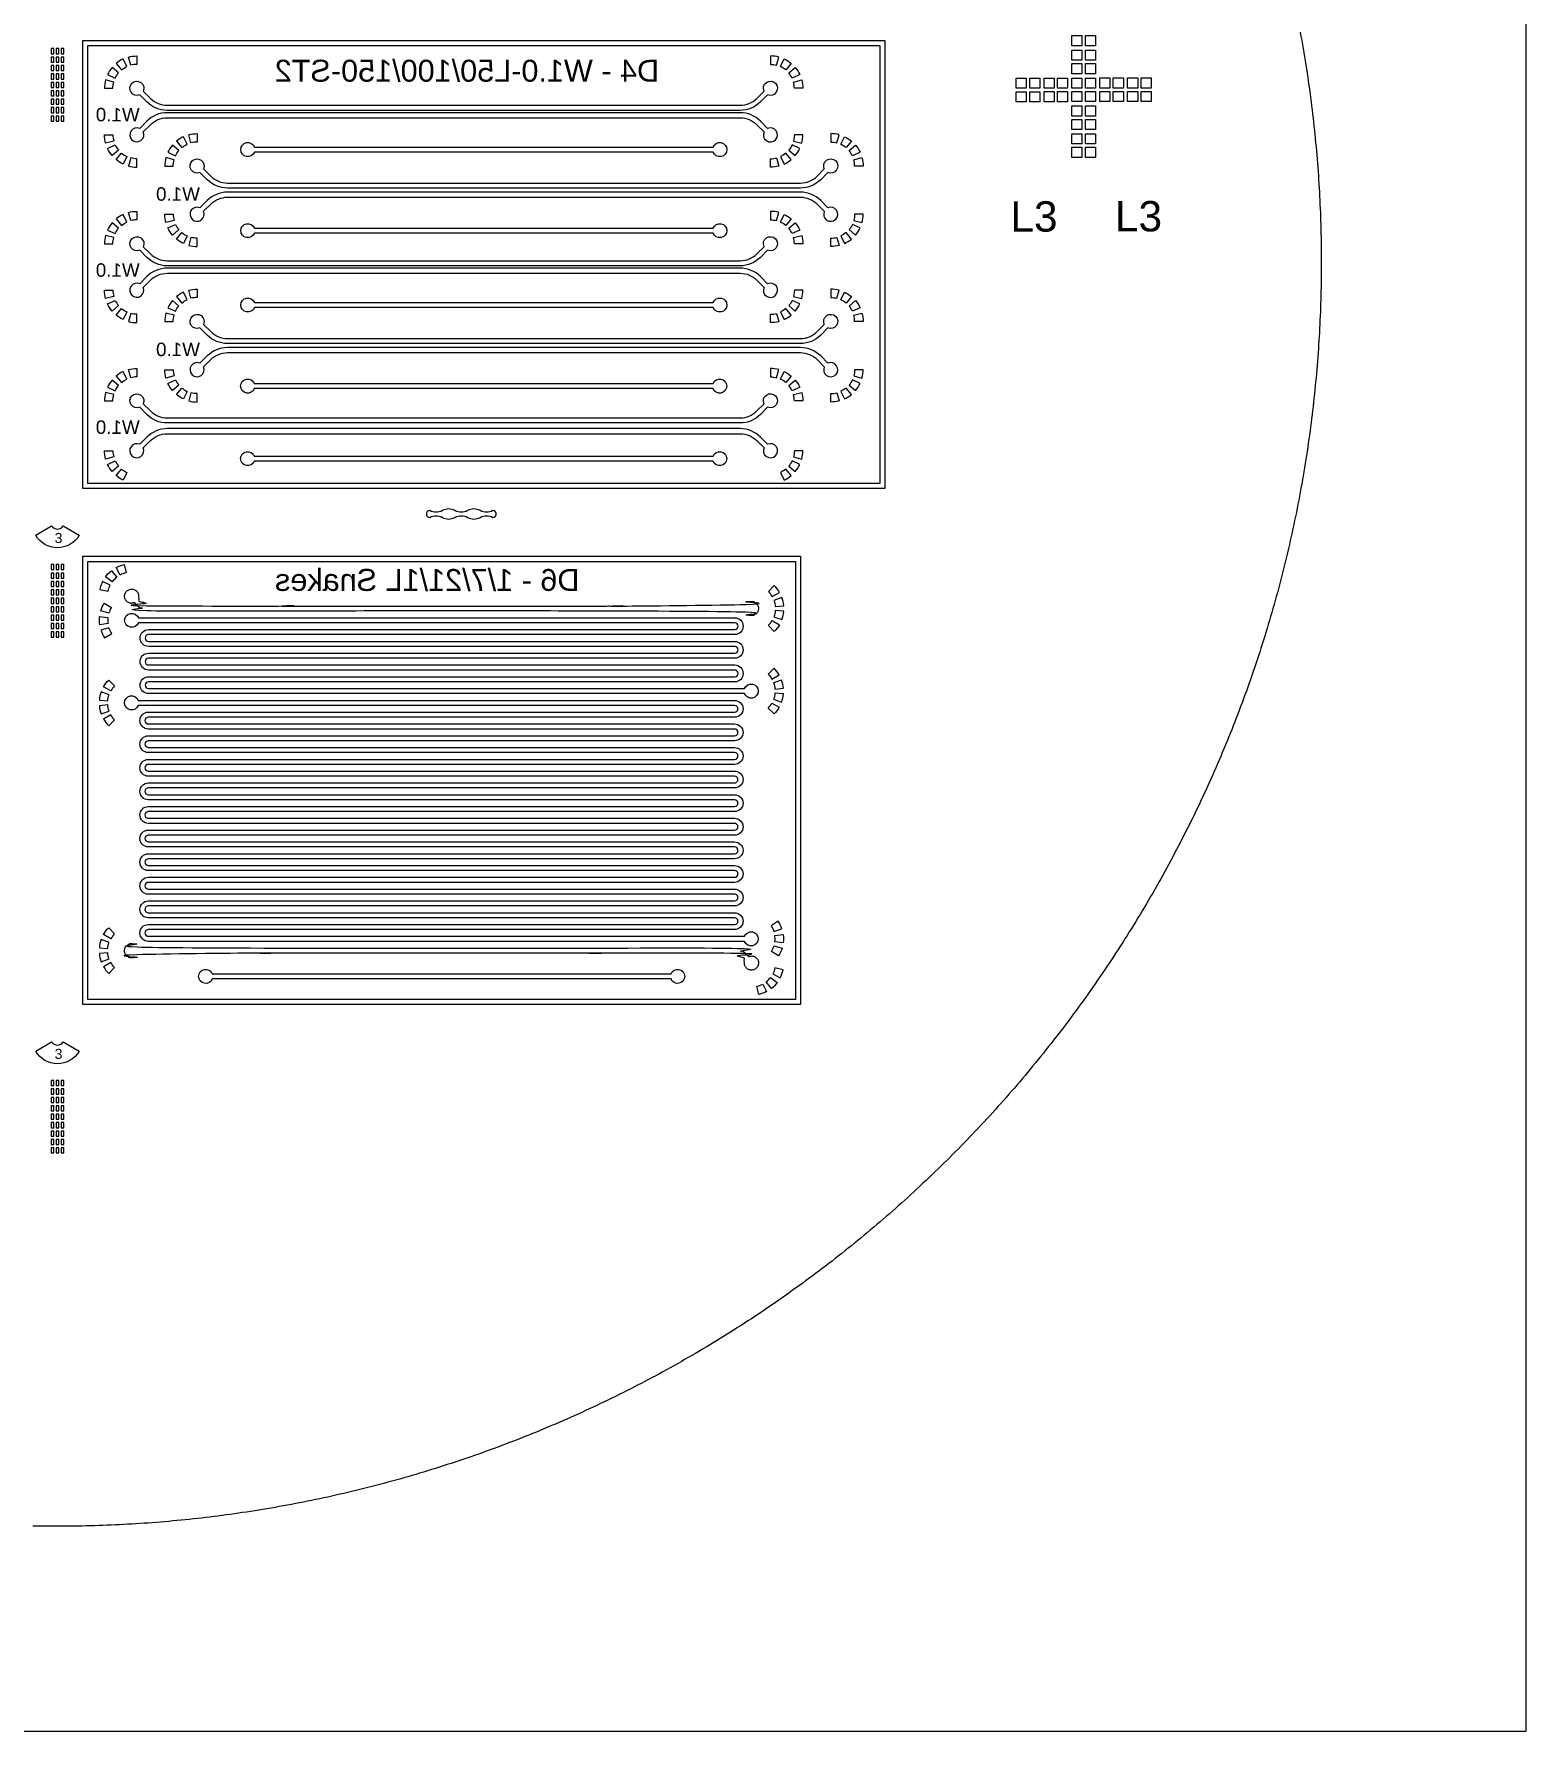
# Model space of a CAD drawing. Extents: x 2606 to 89756, y 5105 to 92255.
# Drawn here: x 45483 to 89756, y 5105 to 55452 of the extents above; entities that cross this region are included whole.
import ezdxf

# ---------------------------------------------------------------- set-up
doc = ezdxf.new("R2010")
doc.units = 13
doc.header["$MEASUREMENT"] = 0
doc.layers.add('LY-3', color=2, linetype='Continuous')
doc.styles.get("Standard").update_dxf_attribs({"font": 'Arial.ttf'})

msp = doc.modelspace()

# ---------------------------------------------------------------- linework, layer by layer
at = {"layer": 'LY-3'}
for points in [[(2606, 5105), (89756, 5105), (89756, 92255)], [(83056, 55500), (83078, 55379), (83100, 55259), (83121, 55138), (83142, 55018), (83162, 54897), (83182, 54776), (83202, 54655), (83221, 54534), (83240, 54413), (83259, 54292), (83277, 54171), (83295, 54050), (83312, 53929), (83329, 53807), (83346, 53686), (83362, 53565), (83377, 53443), (83393, 53322), (83408, 53200), (83422, 53079), (83436, 52957), (83450, 52835), (83464, 52714), (83477, 52592), (83489, 52470), (83501, 52348), (83513, 52226), (83525, 52104), (83536, 51982), (83546, 51860), (83556, 51738), (83566, 51616), (83575, 51494), (83584, 51372), (83593, 51250), (83601, 51128), (83609, 51005), (83616, 50883), (83623, 50761), (83630, 50639), (83636, 50516), (83642, 50394), (83647, 50272), (83652, 50149), (83657, 50027), (83661, 49905), (83665, 49782), (83668, 49660), (83671, 49537), (83674, 49415), (83676, 49292), (83678, 49170), (83679, 49048), (83680, 48925), (83681, 48803), (83681, 48680), (83681, 48558), (83680, 48435), (83679, 48313), (83678, 48190), (83676, 48068), (83674, 47945), (83671, 47823), (83668, 47701), (83665, 47578), (83661, 47456), (83657, 47333), (83652, 47211), (83647, 47089), (83642, 46966), (83636, 46844), (83630, 46722), (83623, 46599), (83616, 46477), (83609, 46355), (83601, 46233), (83593, 46110), (83584, 45988), (83575, 45866), (83566, 45744), (83556, 45622), (83546, 45500), (83536, 45378), (83525, 45256), (83513, 45134), (83501, 45012), (83489, 44890), (83477, 44768), (83464, 44647), (83450, 44525), (83436, 44403), (83422, 44282), (83408, 44160), (83393, 44038), (83377, 43917), (83362, 43796), (83346, 43674), (83329, 43553), (83312, 43432), (83295, 43310), (83277, 43189), (83259, 43068), (83240, 42947), (83221, 42826), (83202, 42705), (83182, 42584), (83162, 42463), (83142, 42343), (83121, 42222), (83100, 42101), (83078, 41981), (83056, 41860), (83033, 41740), (83011, 41620), (82987, 41499), (82964, 41379), (82940, 41259), (82915, 41139), (82890, 41019), (82865, 40899), (82840, 40780), (82814, 40660), (82787, 40540), (82760, 40421), (82733, 40302), (82706, 40182), (82678, 40063), (82649, 39944), (82621, 39825), (82592, 39706), (82562, 39587), (82532, 39468), (82502, 39350), (82471, 39231), (82440, 39113), (82409, 38994), (82377, 38876), (82345, 38758), (82312, 38640), (82279, 38522), (82246, 38404), (82212, 38286), (82178, 38169), (82143, 38051), (82108, 37934), (82073, 37816), (82037, 37699), (82001, 37582), (81965, 37465), (81928, 37349), (81891, 37232), (81853, 37115), (81815, 36999), (81777, 36883), (81738, 36766), (81699, 36650), (81660, 36534), (81620, 36419), (81580, 36303), (81539, 36187), (81498, 36072), (81457, 35957), (81415, 35842), (81373, 35727), (81330, 35612), (81288, 35497), (81244, 35382), (81201, 35268), (81157, 35154), (81112, 35040), (81068, 34926), (81022, 34812), (80977, 34698), (80931, 34584), (80885, 34471), (80838, 34358), (80791, 34245), (80744, 34132), (80696, 34019), (80648, 33906), (80600, 33794), (80551, 33682), (80502, 33569), (80452, 33457), (80403, 33346), (80352, 33234), (80302, 33122), (80251, 33011), (80199, 32900), (80148, 32789), (80095, 32678), (80043, 32567), (79990, 32457), (79937, 32346), (79884, 32236), (79830, 32126), (79775, 32017), (79721, 31907), (79666, 31798), (79611, 31688), (79555, 31579), (79499, 31470), (79443, 31362), (79386, 31253), (79329, 31145), (79271, 31037), (79213, 30929), (79155, 30821), (79097, 30713), (79038, 30606), (78979, 30499), (78919, 30392), (78859, 30285), (78799, 30178), (78738, 30072), (78678, 29966), (78616, 29859), (78555, 29754), (78493, 29648), (78430, 29543), (78368, 29437), (78305, 29332), (78241, 29228), (78178, 29123), (78114, 29019), (78049, 28914), (77984, 28810), (77919, 28707), (77854, 28603), (77788, 28500), (77722, 28397), (77656, 28294), (77589, 28191), (77522, 28089), (77455, 27986), (77387, 27884), (77319, 27783), (77250, 27681), (77182, 27580), (77112, 27479), (77043, 27378), (76973, 27277), (76903, 27177), (76833, 27076), (76762, 26976), (76691, 26877), (76620, 26777), (76548, 26678), (76476, 26579), (76404, 26480), (76331, 26381), (76258, 26283), (76185, 26185), (76111, 26087), (76037, 25989), (75963, 25892), (75888, 25795), (75813, 25698), (75738, 25601), (75663, 25505), (75587, 25409), (75511, 25313), (75434, 25217), (75358, 25122), (75280, 25027), (75203, 24932), (75125, 24837), (75047, 24743), (74969, 24649), (74890, 24555), (74811, 24461), (74732, 24368), (74653, 24275), (74573, 24182), (74493, 24089), (74412, 23997), (74331, 23905), (74250, 23813), (74169, 23722), (74087, 23630), (74005, 23539), (73923, 23449), (73841, 23358), (73758, 23268), (73675, 23178), (73591, 23088), (73507, 22999), (73423, 22910), (73339, 22821), (73255, 22732), (73170, 22644), (73084, 22556), (72999, 22468), (72913, 22381), (72827, 22294), (72741, 22207), (72654, 22120), (72567, 22034), (72480, 21948), (72393, 21862), (72305, 21777), (72217, 21692), (72129, 21607), (72040, 21522), (71952, 21438), (71862, 21354), (71773, 21270), (71683, 21187), (71593, 21104), (71503, 21021), (71413, 20938), (71322, 20856), (71231, 20774), (71140, 20692), (71048, 20611), (70956, 20530), (70864, 20449), (70772, 20369), (70680, 20289), (70587, 20209), (70494, 20129), (70400, 20050), (70307, 19971), (70213, 19892), (70119, 19814), (70024, 19736), (69929, 19658), (69835, 19581), (69739, 19504), (69644, 19427), (69548, 19351), (69452, 19274), (69356, 19199), (69260, 19123), (69163, 19048), (69066, 18973), (68969, 18898), (68872, 18824), (68774, 18750), (68676, 18677), (68578, 18603), (68480, 18530), (68381, 18458), (68283, 18385), (68183, 18313), (68084, 18242), (67985, 18170), (67885, 18099), (67785, 18028), (67685, 17958), (67584, 17888), (67484, 17818), (67383, 17749), (67282, 17680), (67180, 17611), (67079, 17543), (66977, 17475), (66875, 17407), (66773, 17339), (66670, 17272), (66567, 17206), (66465, 17139), (66361, 17073), (66258, 17007), (66155, 16942), (66051, 16877), (65947, 16812), (65843, 16748), (65738, 16684), (65634, 16620), (65529, 16557), (65424, 16494), (65319, 16431), (65213, 16369), (65108, 16307), (65002, 16245), (64896, 16184), (64790, 16123), (64683, 16062), (64577, 16002), (64470, 15942), (64363, 15883), (64256, 15823), (64148, 15765), (64041, 15706), (63933, 15648), (63825, 15590), (63717, 15533), (63608, 15476), (63500, 15419), (63391, 15362), (63282, 15306), (63173, 15251), (63064, 15195), (62954, 15140), (62845, 15086), (62735, 15032), (62625, 14978), (62515, 14924), (62405, 14871), (62294, 14818), (62183, 14766), (62073, 14714), (61962, 14662), (61850, 14611), (61739, 14560), (61627, 14509), (61516, 14459), (61404, 14409), (61292, 14359), (61180, 14310), (61067, 14261), (60955, 14213), (60842, 14165), (60730, 14117), (60617, 14070), (60504, 14023), (60390, 13976), (60277, 13930), (60163, 13884), (60050, 13839), (59936, 13794), (59822, 13749), (59708, 13705), (59593, 13661), (59479, 13617), (59364, 13574), (59250, 13531), (59135, 13488), (59020, 13446), (58905, 13405), (58789, 13363), (58674, 13322), (58558, 13282), (58443, 13241), (58327, 13202), (58211, 13162), (58095, 13123), (57979, 13084), (57862, 13046), (57746, 13008), (57629, 12970), (57513, 12933), (57396, 12896), (57279, 12860), (57162, 12824), (57045, 12788), (56928, 12753), (56810, 12718), (56693, 12684), (56575, 12649), (56457, 12616), (56340, 12582), (56222, 12549), (56104, 12517), (55985, 12484), (55867, 12453), (55749, 12421), (55630, 12390), (55512, 12359), (55393, 12329), (55274, 12299), (55156, 12270), (55037, 12241), (54918, 12212), (54798, 12184), (54679, 12156), (54560, 12128), (54440, 12101), (54321, 12074), (54201, 12048), (54082, 12022), (53962, 11996), (53842, 11971), (53722, 11946), (53602, 11922), (53482, 11898), (53362, 11874), (53242, 11851), (53121, 11828), (53001, 11805), (52881, 11783), (52760, 11762), (52639, 11740), (52519, 11720), (52398, 11699), (52277, 11679), (52156, 11659), (52035, 11640), (51914, 11621), (51793, 11602), (51672, 11584), (51551, 11567), (51430, 11549), (51309, 11532), (51187, 11516), (51066, 11500), (50944, 11484), (50823, 11469), (50701, 11454), (50580, 11439), (50458, 11425), (50336, 11411), (50215, 11398), (50093, 11385), (49971, 11372), (49849, 11360), (49727, 11348), (49605, 11337), (49483, 11326), (49361, 11315), (49239, 11305), (49117, 11295), (48995, 11286), (48873, 11277), (48751, 11268), (48629, 11260), (48506, 11252), (48384, 11245), (48262, 11238), (48140, 11231), (48017, 11225), (47895, 11219), (47773, 11214), (47650, 11209), (47528, 11204), (47406, 11200), (47283, 11196), (47161, 11193), (47038, 11190), (46916, 11187), (46793, 11185), (46671, 11183), (46549, 11182), (46426, 11181), (46304, 11180), (46181, 11180), (46059, 11180), (45936, 11181), (45814, 11182), (45691, 11183), (45569, 11185), (45446, 11187)]]:
    msp.add_lwpolyline(points, dxfattribs=at)
for points in [[(76280, 55401), (76579, 55401), (76579, 55102), (76280, 55102)], [(76681, 55401), (76980, 55401), (76980, 55102), (76681, 55102)], [(46069, 54865), (46069, 55015), (45994, 55015), (45994, 54865), (46069, 54865)], [(46219, 54865), (46219, 55015), (46144, 55015), (46144, 54865), (46219, 54865)], [(46369, 54865), (46369, 55015), (46294, 55015), (46294, 54865), (46369, 54865)], [(70731, 41962), (46931, 41962), (46931, 55262), (70731, 55262)], [(47081, 55112), (70581, 55112), (70581, 42112), (47081, 42112)], [(76281, 54972), (76580, 54972), (76580, 54673), (76281, 54673)], [(76682, 54972), (76981, 54972), (76981, 54673), (76682, 54673)], [(46069, 54615), (46069, 54765), (45994, 54765), (45994, 54615), (46069, 54615)], [(46069, 54365), (46069, 54515), (45994, 54515), (45994, 54365), (46069, 54365)], [(46069, 54365), (46069, 54515), (45994, 54515), (45994, 54365), (46069, 54365)], [(46219, 54615), (46219, 54765), (46144, 54765), (46144, 54615), (46219, 54615)], [(46219, 54365), (46219, 54515), (46144, 54515), (46144, 54365), (46219, 54365)], [(46219, 54365), (46219, 54515), (46144, 54515), (46144, 54365), (46219, 54365)], [(46369, 54615), (46369, 54765), (46294, 54765), (46294, 54615), (46369, 54615)], [(46369, 54365), (46369, 54515), (46294, 54515), (46294, 54365), (46369, 54365)], [(46369, 54365), (46369, 54515), (46294, 54515), (46294, 54365), (46369, 54365)], [(76281, 54571), (76580, 54571), (76580, 54272), (76281, 54272)], [(76682, 54571), (76981, 54571), (76981, 54272), (76682, 54272)], [(46069, 54115), (46069, 54265), (45994, 54265), (45994, 54115), (46069, 54115)], [(46069, 53865), (46069, 54015), (45994, 54015), (45994, 53865), (46069, 53865)], [(46219, 54115), (46219, 54265), (46144, 54265), (46144, 54115), (46219, 54115)], [(46219, 53865), (46219, 54015), (46144, 54015), (46144, 53865), (46219, 53865)], [(46369, 54115), (46369, 54265), (46294, 54265), (46294, 54115), (46369, 54115)], [(46369, 53865), (46369, 54015), (46294, 54015), (46294, 53865), (46369, 53865)], [(74627, 54139), (74926, 54139), (74926, 53840), (74627, 53840)], [(75028, 54139), (75327, 54139), (75327, 53840), (75028, 53840)], [(75454, 54141), (75753, 54141), (75753, 53842), (75454, 53842)], [(75855, 54141), (76154, 54141), (76154, 53842), (75855, 53842)], [(76281, 54143), (76580, 54143), (76580, 53844), (76281, 53844)], [(76682, 54143), (76981, 54143), (76981, 53844), (76682, 53844)], [(77108, 54145), (77407, 54145), (77407, 53846), (77108, 53846)], [(77509, 54145), (77808, 54145), (77808, 53846), (77509, 53846)], [(77935, 54147), (78234, 54147), (78234, 53848), (77935, 53848)], [(78336, 54147), (78635, 54147), (78635, 53848), (78336, 53848)], [(46069, 53615), (46069, 53765), (45994, 53765), (45994, 53615), (46069, 53615)], [(46069, 53365), (46069, 53515), (45994, 53515), (45994, 53365), (46069, 53365)], [(46219, 53615), (46219, 53765), (46144, 53765), (46144, 53615), (46219, 53615)], [(46219, 53365), (46219, 53515), (46144, 53515), (46144, 53365), (46219, 53365)], [(46369, 53615), (46369, 53765), (46294, 53765), (46294, 53615), (46369, 53615)], [(46369, 53365), (46369, 53515), (46294, 53515), (46294, 53365), (46369, 53365)], [(74627, 53738), (74926, 53738), (74926, 53439), (74627, 53439)], [(75028, 53738), (75327, 53738), (75327, 53439), (75028, 53439)], [(75454, 53740), (75753, 53740), (75753, 53441), (75454, 53441)], [(75855, 53740), (76154, 53740), (76154, 53441), (75855, 53441)], [(76281, 53742), (76580, 53742), (76580, 53443), (76281, 53443)], [(76682, 53742), (76981, 53742), (76981, 53443), (76682, 53443)], [(77108, 53744), (77407, 53744), (77407, 53445), (77108, 53445)], [(77509, 53744), (77808, 53744), (77808, 53445), (77509, 53445)], [(77935, 53746), (78234, 53746), (78234, 53447), (77935, 53447)], [(78336, 53746), (78635, 53746), (78635, 53447), (78336, 53447)], [(46069, 53115), (46069, 53265), (45994, 53265), (45994, 53115), (46069, 53115)], [(46069, 52865), (46069, 53015), (45994, 53015), (45994, 52865), (46069, 52865)], [(46219, 53115), (46219, 53265), (46144, 53265), (46144, 53115), (46219, 53115)], [(46219, 52865), (46219, 53015), (46144, 53015), (46144, 52865), (46219, 52865)], [(46369, 53115), (46369, 53265), (46294, 53265), (46294, 53115), (46369, 53115)], [(46369, 52865), (46369, 53015), (46294, 53015), (46294, 52865), (46369, 52865)], [(76281, 53316), (76580, 53316), (76580, 53017), (76281, 53017)], [(76281, 52915), (76580, 52915), (76580, 52616), (76281, 52616)], [(76682, 53316), (76981, 53316), (76981, 53017), (76682, 53017)], [(76682, 52915), (76981, 52915), (76981, 52616), (76682, 52616)], [(76281, 52489), (76580, 52489), (76580, 52190), (76281, 52190)], [(76682, 52489), (76981, 52489), (76981, 52190), (76682, 52190)], [(76281, 52088), (76580, 52088), (76580, 51789), (76281, 51789)], [(76682, 52088), (76981, 52088), (76981, 51789), (76682, 51789)], [(46931, 39956), (68231, 39956), (68231, 26656), (46931, 26656)], [(47081, 39806), (68081, 39806), (68081, 26806), (47081, 26806)], [(46069, 39560), (46069, 39710), (45994, 39710), (45994, 39560), (46069, 39560)], [(46069, 39310), (46069, 39460), (45994, 39460), (45994, 39310), (46069, 39310)], [(46219, 39560), (46219, 39710), (46144, 39710), (46144, 39560), (46219, 39560)], [(46219, 39310), (46219, 39460), (46144, 39460), (46144, 39310), (46219, 39310)], [(46369, 39560), (46369, 39710), (46294, 39710), (46294, 39560), (46369, 39560)], [(46369, 39310), (46369, 39460), (46294, 39460), (46294, 39310), (46369, 39310)], [(46069, 39060), (46069, 39210), (45994, 39210), (45994, 39060), (46069, 39060)], [(46069, 39060), (46069, 39210), (45994, 39210), (45994, 39060), (46069, 39060)], [(46069, 38810), (46069, 38960), (45994, 38960), (45994, 38810), (46069, 38810)], [(46219, 39060), (46219, 39210), (46144, 39210), (46144, 39060), (46219, 39060)], [(46219, 39060), (46219, 39210), (46144, 39210), (46144, 39060), (46219, 39060)], [(46219, 38810), (46219, 38960), (46144, 38960), (46144, 38810), (46219, 38810)], [(46369, 39060), (46369, 39210), (46294, 39210), (46294, 39060), (46369, 39060)], [(46369, 39060), (46369, 39210), (46294, 39210), (46294, 39060), (46369, 39060)], [(46369, 38810), (46369, 38960), (46294, 38960), (46294, 38810), (46369, 38810)], [(46069, 38560), (46069, 38710), (45994, 38710), (45994, 38560), (46069, 38560)], [(46069, 38310), (46069, 38460), (45994, 38460), (45994, 38310), (46069, 38310)], [(46219, 38560), (46219, 38710), (46144, 38710), (46144, 38560), (46219, 38560)], [(46219, 38310), (46219, 38460), (46144, 38460), (46144, 38310), (46219, 38310)], [(46369, 38560), (46369, 38710), (46294, 38710), (46294, 38560), (46369, 38560)], [(46369, 38310), (46369, 38460), (46294, 38460), (46294, 38310), (46369, 38310)], [(46069, 38060), (46069, 38210), (45994, 38210), (45994, 38060), (46069, 38060)], [(46069, 37810), (46069, 37960), (45994, 37960), (45994, 37810), (46069, 37810)], [(46219, 38060), (46219, 38210), (46144, 38210), (46144, 38060), (46219, 38060)], [(46219, 37810), (46219, 37960), (46144, 37960), (46144, 37810), (46219, 37810)], [(46369, 38060), (46369, 38210), (46294, 38210), (46294, 38060), (46369, 38060)], [(46369, 37810), (46369, 37960), (46294, 37960), (46294, 37810), (46369, 37810)], [(46069, 37560), (46069, 37710), (45994, 37710), (45994, 37560), (46069, 37560)], [(46219, 37560), (46219, 37710), (46144, 37710), (46144, 37560), (46219, 37560)], [(46369, 37560), (46369, 37710), (46294, 37710), (46294, 37560), (46369, 37560)], [(46069, 24254), (46069, 24404), (45994, 24404), (45994, 24254), (46069, 24254)], [(46219, 24254), (46219, 24404), (46144, 24404), (46144, 24254), (46219, 24254)], [(46369, 24254), (46369, 24404), (46294, 24404), (46294, 24254), (46369, 24254)], [(46069, 24004), (46069, 24154), (45994, 24154), (45994, 24004), (46069, 24004)], [(46069, 23754), (46069, 23904), (45994, 23904), (45994, 23754), (46069, 23754)], [(46069, 23754), (46069, 23904), (45994, 23904), (45994, 23754), (46069, 23754)], [(46219, 24004), (46219, 24154), (46144, 24154), (46144, 24004), (46219, 24004)], [(46219, 23754), (46219, 23904), (46144, 23904), (46144, 23754), (46219, 23754)], [(46219, 23754), (46219, 23904), (46144, 23904), (46144, 23754), (46219, 23754)], [(46369, 24004), (46369, 24154), (46294, 24154), (46294, 24004), (46369, 24004)], [(46369, 23754), (46369, 23904), (46294, 23904), (46294, 23754), (46369, 23754)], [(46369, 23754), (46369, 23904), (46294, 23904), (46294, 23754), (46369, 23754)], [(46069, 23504), (46069, 23654), (45994, 23654), (45994, 23504), (46069, 23504)], [(46069, 23254), (46069, 23404), (45994, 23404), (45994, 23254), (46069, 23254)], [(46219, 23504), (46219, 23654), (46144, 23654), (46144, 23504), (46219, 23504)], [(46219, 23254), (46219, 23404), (46144, 23404), (46144, 23254), (46219, 23254)], [(46369, 23504), (46369, 23654), (46294, 23654), (46294, 23504), (46369, 23504)], [(46369, 23254), (46369, 23404), (46294, 23404), (46294, 23254), (46369, 23254)], [(46069, 23004), (46069, 23154), (45994, 23154), (45994, 23004), (46069, 23004)], [(46069, 22754), (46069, 22904), (45994, 22904), (45994, 22754), (46069, 22754)], [(46219, 23004), (46219, 23154), (46144, 23154), (46144, 23004), (46219, 23004)], [(46219, 22754), (46219, 22904), (46144, 22904), (46144, 22754), (46219, 22754)], [(46369, 23004), (46369, 23154), (46294, 23154), (46294, 23004), (46369, 23004)], [(46369, 22754), (46369, 22904), (46294, 22904), (46294, 22754), (46369, 22754)], [(46069, 22504), (46069, 22654), (45994, 22654), (45994, 22504), (46069, 22504)], [(46069, 22254), (46069, 22404), (45994, 22404), (45994, 22254), (46069, 22254)], [(46219, 22504), (46219, 22654), (46144, 22654), (46144, 22504), (46219, 22504)], [(46219, 22254), (46219, 22404), (46144, 22404), (46144, 22254), (46219, 22254)], [(46369, 22504), (46369, 22654), (46294, 22654), (46294, 22504), (46369, 22504)], [(46369, 22254), (46369, 22404), (46294, 22404), (46294, 22254), (46369, 22254)]]:
    msp.add_lwpolyline(points, close=True, dxfattribs=at)
for points in [[(47993, 54296), (47802, 54457, 0.065543), (47667, 54245), (47894, 54140, -0.065543)], [(48237, 54483), (48132, 54710, 0.065543), (47920, 54575), (48081, 54383, -0.065543)], [(48354, 54525), (48289, 54767, -0.065543), (48537, 54799), (48537, 54549, 0.065543)], [(67520, 54525), (67585, 54767, 0.065543), (67336, 54799), (67336, 54549, -0.065543)], [(67636, 54483), (67742, 54710, -0.065543), (67953, 54575), (67793, 54383, 0.065543)], [(67880, 54296), (68072, 54457, -0.065543), (68206, 54245), (67980, 54140, 0.065543)], [(47852, 54023), (47610, 54088, 0.065543), (47577, 53839), (47827, 53839, -0.065543)], [(49437, 53184, -0.198912), (48836, 53433), (48622, 53647, -5.415168), (48728, 53752), (48942, 53539, 0.198912), (49437, 53334), (66437, 53334, 0.198912), (66932, 53539), (67145, 53752, -5.415168), (67252, 53647), (67038, 53433, -0.198912), (66437, 53184)], [(68022, 54023), (68263, 54088, -0.065543), (68296, 53839), (68046, 53839, 0.065543)], [(49437, 53114, 0.198912), (48836, 52865), (48622, 52651, 5.415168), (48728, 52546), (48942, 52759, -0.198912), (49437, 52964), (66437, 52964, -0.198912), (66932, 52759), (67145, 52546, 5.415168), (67252, 52651), (67038, 52865, 0.198912), (66437, 53114)], [(47852, 52275), (47610, 52210, -0.065543), (47577, 52458), (47827, 52458, 0.065543)], [(50026, 52177), (49920, 52404, 0.065543), (49709, 52269), (49870, 52078, -0.065543)], [(50142, 52220), (50078, 52461, -0.065543), (50326, 52494), (50326, 52244, 0.065543)], [(68022, 52275), (68263, 52210, 0.065543), (68296, 52458), (68046, 52458, -0.065543)], [(69309, 52220), (69373, 52461, 0.065543), (69125, 52494), (69125, 52244, -0.065543)], [(69425, 52177), (69531, 52404, -0.065543), (69742, 52269), (69581, 52078, 0.065543)], [(47993, 52002), (47802, 51841, -0.065543), (47667, 52053), (47894, 52158, 0.065543)], [(48237, 51815), (48132, 51588, -0.065543), (47920, 51723), (48081, 51915, 0.065543)], [(49782, 51990), (49591, 52151, 0.065543), (49456, 51940), (49683, 51834, -0.065543)], [(58829, 51946), (52025, 51946, -5.415339), (52025, 52096), (58829, 52096), (58904, 52096), (65637, 52096, -5.415339), (65637, 51946)], [(67636, 51815), (67742, 51588, 0.065543), (67953, 51723), (67793, 51915, -0.065543)], [(67880, 52002), (68072, 51841, 0.065543), (68206, 52053), (67980, 52158, -0.065543)], [(69669, 51990), (69860, 52151, -0.065543), (69995, 51940), (69769, 51834, 0.065543)], [(48354, 51773), (48289, 51531, 0.065543), (48537, 51498), (48537, 51748, -0.065543)], [(49640, 51718), (49399, 51782, 0.065543), (49366, 51534), (49616, 51534, -0.065543)], [(51226, 50878, -0.198912), (50625, 51127), (50410, 51342, -5.415168), (50517, 51447), (50731, 51233, 0.198912), (51226, 51028), (68226, 51028, 0.198912), (68721, 51233), (68934, 51447, -5.415168), (69041, 51342), (68827, 51127, -0.198912), (68226, 50878)], [(67520, 51773), (67585, 51531, -0.065543), (67336, 51498), (67336, 51748, 0.065543)], [(69811, 51718), (70052, 51782, -0.065543), (70085, 51534), (69835, 51534, 0.065543)], [(51226, 50758, 0.198912), (50625, 50509), (50410, 50295, 5.415168), (50517, 50190), (50731, 50403, -0.198912), (51226, 50608), (68226, 50608, -0.198912), (68721, 50403), (68934, 50190, 5.415168), (69041, 50295), (68827, 50509, 0.198912), (68226, 50758)], [(47993, 49685), (47802, 49845, 0.065543), (47667, 49634), (47894, 49528, -0.065543)], [(48237, 49872), (48132, 50098, 0.065543), (47920, 49964), (48081, 49772, -0.065543)], [(48354, 49914), (48289, 50156, -0.065543), (48537, 50188), (48537, 49938, 0.065543)], [(49640, 49919), (49399, 49854, -0.065543), (49366, 50103), (49616, 50103, 0.065543)], [(67520, 49914), (67585, 50156, 0.065543), (67336, 50188), (67336, 49938, -0.065543)], [(67636, 49872), (67742, 50098, -0.065543), (67953, 49964), (67793, 49772, 0.065543)], [(67880, 49685), (68072, 49845, -0.065543), (68206, 49634), (67980, 49528, 0.065543)], [(69811, 49919), (70052, 49854, 0.065543), (70085, 50103), (69835, 50103, -0.065543)], [(47852, 49412), (47610, 49477, 0.065543), (47577, 49228), (47827, 49228, -0.065543)], [(49437, 48573, -0.198912), (48836, 48822), (48622, 49036, -5.415168), (48728, 49141), (48942, 48928, 0.198912), (49437, 48723), (66437, 48723, 0.198912), (66932, 48928), (67145, 49141, -5.415168), (67252, 49036), (67038, 48822, -0.198912), (66437, 48573)], [(49782, 49646), (49591, 49486, -0.065543), (49456, 49697), (49683, 49803, 0.065543)], [(50026, 49459), (49920, 49233, -0.065543), (49709, 49367), (49870, 49559, 0.065543)], [(50142, 49417), (50078, 49176, 0.065543), (50326, 49143), (50326, 49393, -0.065543)], [(58829, 49541), (52025, 49541, -5.415339), (52025, 49691), (58829, 49691), (58904, 49691), (65637, 49691, -5.415339), (65637, 49541)], [(68022, 49412), (68263, 49477, -0.065543), (68296, 49228), (68046, 49228, 0.065543)], [(69309, 49417), (69373, 49176, -0.065543), (69125, 49143), (69125, 49393, 0.065543)], [(69425, 49459), (69531, 49233, 0.065543), (69742, 49367), (69581, 49559, -0.065543)], [(69669, 49646), (69860, 49486, 0.065543), (69995, 49697), (69769, 49803, -0.065543)], [(49437, 48503, 0.198912), (48836, 48254), (48622, 48040, 5.415168), (48728, 47934), (48942, 48148, -0.198912), (49437, 48353), (66437, 48353, -0.198912), (66932, 48148), (67145, 47934, 5.415168), (67252, 48040), (67038, 48254, 0.198912), (66437, 48503)], [(47852, 47664), (47610, 47599, -0.065543), (47577, 47847), (47827, 47847, 0.065543)], [(50142, 47609), (50078, 47850, -0.065543), (50326, 47883), (50326, 47633, 0.065543)], [(68022, 47664), (68263, 47599, 0.065543), (68296, 47847), (68046, 47847, -0.065543)], [(69309, 47609), (69373, 47850, 0.065543), (69125, 47883), (69125, 47633, -0.065543)], [(47993, 47391), (47802, 47230, -0.065543), (47667, 47442), (47894, 47547, 0.065543)], [(49782, 47379), (49591, 47540, 0.065543), (49456, 47329), (49683, 47223, -0.065543)], [(50026, 47566), (49920, 47793, 0.065543), (49709, 47658), (49870, 47467, -0.065543)], [(58829, 47335), (52025, 47335, -5.415339), (52025, 47485), (58829, 47485), (58904, 47485), (65637, 47485, -5.415339), (65637, 47335)], [(67880, 47391), (68072, 47230, 0.065543), (68206, 47442), (67980, 47547, -0.065543)], [(69425, 47566), (69531, 47793, -0.065543), (69742, 47658), (69581, 47467, 0.065543)], [(69669, 47379), (69860, 47540, -0.065543), (69995, 47329), (69769, 47223, 0.065543)], [(48237, 47204), (48132, 46977, -0.065543), (47920, 47112), (48081, 47303, 0.065543)], [(48354, 47162), (48289, 46920, 0.065543), (48537, 46887), (48537, 47137, -0.065543)], [(49640, 47107), (49399, 47171, 0.065543), (49366, 46923), (49616, 46923, -0.065543)], [(51226, 46267, -0.198912), (50625, 46516), (50410, 46730, -5.415168), (50517, 46836), (50731, 46622, 0.198912), (51226, 46417), (68226, 46417, 0.198912), (68721, 46622), (68934, 46836, -5.415168), (69041, 46730), (68827, 46516, -0.198912), (68226, 46267)], [(67520, 47162), (67585, 46920, -0.065543), (67336, 46887), (67336, 47137, 0.065543)], [(67636, 47204), (67742, 46977, 0.065543), (67953, 47112), (67793, 47303, -0.065543)], [(69811, 47107), (70052, 47171, -0.065543), (70085, 46923), (69835, 46923, 0.065543)], [(51226, 46147, 0.198912), (50625, 45898), (50410, 45684, 5.415168), (50517, 45579), (50731, 45792, -0.198912), (51226, 45997), (68226, 45997, -0.198912), (68721, 45792), (68934, 45579, 5.415168), (69041, 45684), (68827, 45898, 0.198912), (68226, 46147)], [(48237, 45211), (48132, 45437, 0.065543), (47920, 45303), (48081, 45111, -0.065543)], [(48354, 45253), (48289, 45495, -0.065543), (48537, 45527), (48537, 45277, 0.065543)], [(49640, 45308), (49399, 45243, -0.065543), (49366, 45492), (49616, 45492, 0.065543)], [(67520, 45253), (67585, 45495, 0.065543), (67336, 45527), (67336, 45277, -0.065543)], [(67636, 45211), (67742, 45437, -0.065543), (67953, 45303), (67793, 45111, 0.065543)], [(69811, 45308), (70052, 45243, 0.065543), (70085, 45492), (69835, 45492, -0.065543)], [(47852, 44751), (47610, 44816, 0.065543), (47577, 44567), (47827, 44567, -0.065543)], [(47993, 45024), (47802, 45184, 0.065543), (47667, 44973), (47894, 44867, -0.065543)], [(49782, 45035), (49591, 44875, -0.065543), (49456, 45086), (49683, 45192, 0.065543)], [(50026, 44848), (49920, 44622, -0.065543), (49709, 44756), (49870, 44948, 0.065543)], [(58825, 44930), (52022, 44930, -5.415339), (52022, 45080), (58825, 45080), (58900, 45080), (65633, 45080, -5.415339), (65633, 44930)], [(67880, 45024), (68072, 45184, -0.065543), (68206, 44973), (67980, 44867, 0.065543)], [(68022, 44751), (68263, 44816, -0.065543), (68296, 44567), (68046, 44567, 0.065543)], [(69425, 44848), (69531, 44622, 0.065543), (69742, 44756), (69581, 44948, -0.065543)], [(69669, 45035), (69860, 44875, 0.065543), (69995, 45086), (69769, 45192, -0.065543)], [(49437, 43912, -0.198912), (48836, 44161), (48622, 44375, -5.415168), (48728, 44480), (48942, 44267, 0.198912), (49437, 44062), (66437, 44062, 0.198912), (66932, 44267), (67145, 44480, -5.415168), (67252, 44375), (67038, 44161, -0.198912), (66437, 43912)], [(50142, 44806), (50078, 44564, 0.065543), (50326, 44532), (50326, 44782, -0.065543)], [(69309, 44806), (69373, 44564, -0.065543), (69125, 44532), (69125, 44782, 0.065543)], [(49437, 43742, 0.198912), (48836, 43493), (48622, 43279, 5.415168), (48728, 43173), (48942, 43387, -0.198912), (49437, 43592), (66437, 43592, -0.198912), (66932, 43387), (67145, 43173, 5.415168), (67252, 43279), (67038, 43493, 0.198912), (66437, 43742)], [(47852, 42902), (47610, 42838, -0.065543), (47577, 43086), (47827, 43086, 0.065543)], [(58825, 42777), (52022, 42777, -5.415339), (52022, 42927), (58825, 42927), (58900, 42927), (65633, 42927, -5.415339), (65633, 42777)], [(68022, 42902), (68263, 42838, 0.065543), (68296, 43086), (68046, 43086, -0.065543)], [(47993, 42630), (47802, 42469, -0.065543), (47667, 42681), (47894, 42786, 0.065543)], [(48237, 42443), (48132, 42216, -0.065543), (47920, 42351), (48081, 42542, 0.065543)], [(67636, 42443), (67742, 42216, 0.065543), (67953, 42351), (67793, 42542, -0.065543)], [(67880, 42630), (68072, 42469, 0.065543), (68206, 42681), (67980, 42786, -0.065543)], [(57226, 41310, 1), (57226, 41110, -0.266667), (57601, 41110, 0.266667), (57976, 41110, -0.266667), (58351, 41110, 0.266667), (58726, 41110, -0.266667), (59101, 41110, 1), (59101, 41310, -0.266667), (58726, 41310, 0.266667), (58351, 41310, -0.266667), (57976, 41310, 0.266667), (57601, 41310, -0.266667)], [(46354, 40859), (46827, 40579, -0.571547), (45535, 40579), (46009, 40859, 0.571547)], [(67387, 38761), (67604, 38886, 0.065543), (67451, 39085), (67274, 38908, -0.065543)], [(47706, 38264), (47467, 38337, -0.065543), (47571, 38565), (47783, 38433, 0.065543)], [(67480, 38468), (67729, 38490, 0.065543), (67674, 38735), (67440, 38649, -0.065543)], [(67440, 38164), (67674, 38078, 0.065543), (67729, 38323), (67480, 38345, -0.065543)], [(47682, 37958), (47434, 37923, -0.065543), (47432, 38173), (47680, 38143, 0.065543)], [(47710, 37837), (47472, 37760, 0.065543), (47580, 37534), (47790, 37670, -0.065543)], [(67387, 38051), (67604, 37926, -0.065543), (67451, 37728), (67274, 37904, 0.065543)], [(47766, 35962), (47549, 36087, -0.065543), (47702, 36285), (47878, 36109, 0.065543)], [(67378, 36312), (67594, 36437, 0.065543), (67442, 36635), (67265, 36459, -0.065543)], [(67470, 36018), (67719, 36040, 0.065543), (67665, 36285), (67430, 36199, -0.065543)], [(47713, 35849), (47478, 35935, 0.065543), (47424, 35690), (47673, 35668, -0.065543)], [(48877, 33232), (66272, 33232, 1), (66272, 33432), (48877, 33432, -1), (48877, 33932), (66272, 33932, 1), (66272, 34132), (48877, 34132, -1), (48877, 34632), (66272, 34632, 1), (66272, 34832), (48877, 34832, -1), (48877, 35332), (66272, 35332, 1), (66272, 35532), (48577, 35532, -5.415339), (48577, 35682), (66272, 35682, -1), (66272, 35182), (48877, 35182, 1), (48877, 34982), (66272, 34982, -1), (66272, 34482), (48877, 34482, 1), (48877, 34282), (66272, 34282, -1), (66272, 33782), (48877, 33782, 1), (48877, 33582), (66272, 33582, -1), (66272, 33082), (48877, 33082, 1), (48877, 32882), (66272, 32882, -1), (66272, 32382), (48877, 32382, 1), (48877, 32182), (66272, 32182, -1), (66272, 31682), (48877, 31682, 1), (48877, 31482), (66272, 31482, -1), (66272, 30982), (48877, 30982, 1), (48877, 30782), (66272, 30782, -1), (66272, 30282), (48877, 30282, 1), (48877, 30082), (66272, 30082, -1), (66272, 29582), (48877, 29582, 1), (48877, 29382), (66272, 29382, -1), (66272, 28882), (48877, 28882, 1), (48877, 28682), (66567, 28682, -5.415339), (66567, 28532), (48877, 28532, -1), (48877, 29032), (66272, 29032, 1), (66272, 29232), (48877, 29232, -1), (48877, 29732), (66272, 29732, 1), (66272, 29932), (48877, 29932, -1), (48877, 30432), (66272, 30432, 1), (66272, 30632), (48877, 30632, -1), (48877, 31132), (66272, 31132, 1), (66272, 31332), (48877, 31332, -1), (48877, 31832), (66272, 31832, 1), (66272, 32032), (48877, 32032, -1), (48877, 32532), (66272, 32532, 1), (66272, 32732), (48877, 32732, -1)], [(67430, 35714), (67665, 35628, 0.065543), (67719, 35873), (67470, 35895, -0.065543)], [(47673, 35545), (47424, 35523, 0.065543), (47478, 35278), (47713, 35364, -0.065543)], [(47766, 35252), (47549, 35127, 0.065543), (47702, 34928), (47878, 35104, -0.065543)], [(67378, 35602), (67594, 35477, -0.065543), (67442, 35278), (67265, 35454, 0.065543)], [(47766, 28612), (47549, 28737, -0.065543), (47702, 28935), (47878, 28759, 0.065543)], [(67438, 28826), (67676, 28903, 0.065543), (67568, 29129), (67358, 28993, -0.065543)], [(67466, 28705), (67713, 28740, -0.065543), (67716, 28490), (67468, 28520, 0.065543)], [(47713, 28499), (47478, 28585, 0.065543), (47424, 28340), (47673, 28318, -0.065543)], [(47673, 28195), (47424, 28173, 0.065543), (47478, 27928), (47713, 28014, -0.065543)], [(67442, 28399), (67681, 28326, -0.065543), (67577, 28098), (67365, 28230, 0.065543)], [(47766, 27902), (47549, 27777, 0.065543), (47702, 27578), (47878, 27754, -0.065543)], [(57579, 27419), (50775, 27419, -5.415339), (50775, 27569), (57579, 27569), (57654, 27569), (64387, 27569, -5.415339), (64387, 27419)], [(46354, 25553), (46827, 25273, -0.571547), (45535, 25273), (46009, 25553, 0.571547)]]:
    msp.add_lwpolyline(points, format="xyb", close=True, dxfattribs=at)
at = {"layer": 'LY-3', "elevation": 552}
for points in [[(47808, 39200), (47608, 39351, -0.065543), (47784, 39529), (47938, 39332, 0.065543)], [(48042, 39400), (47924, 39621, -0.065543), (48159, 39708), (48215, 39465, 0.065543)], [(47742, 39095), (47520, 39209, 0.065543), (47436, 38973), (47681, 38921, -0.065543)], [(67405, 27568), (67628, 27454, 0.065543), (67712, 27690), (67467, 27742, -0.065543)], [(67106, 27263), (67224, 27042, -0.065543), (66989, 26955), (66933, 27198, 0.065543)], [(67340, 27463), (67539, 27312, -0.065543), (67364, 27133), (67210, 27330, 0.065543)]]:
    msp.add_lwpolyline(points, format="xyb", close=True, dxfattribs=at)
at = {"layer": 'LY-3'}
msp.add_lwpolyline([(48881, 35881, -1), (48881, 36381), (66276, 36381, 1), (66276, 36581), (48881, 36581, -1), (48881, 37081), (66276, 37081, 1), (66276, 37281), (48881, 37281, -1), (48881, 37781), (66276, 37781, 1), (66276, 37981), (48581, 37981, -5.415339), (48581, 38131), (66276, 38131, -1), (66276, 37631), (48881, 37631, 1), (48881, 37431), (66276, 37431, -1), (66276, 36931), (48881, 36931, 1), (48881, 36731), (66276, 36731, -1), (66276, 36231), (48881, 36231, 1), (48881, 36031), (66567, 36032, -5.415339), (66567, 35882), (48877, 35882)], format="xyb", dxfattribs=at)
for points in [[(48598, 38449), (48715, 38331), (48881, 38331), (57729, 38331), (66576, 38331), (66639, 38168), (66810, 38200), (66982, 38232), (66982, 38406), (66982, 38581), (66810, 38613), (66639, 38645), (66576, 38481), (57729, 38481), (48881, 38481), (48778, 38481), (48704, 38555), (48638, 38621, 276), (48572, 38687, 552), (48643, 38847, 552), (48499, 38946, 552), (48355, 39045, 552), (48232, 38921, 552), (48108, 38798, 552), (48207, 38654, 552), (48306, 38510, 552), (48466, 38581, 552), (48532, 38515, 276), (48598, 38449)], [(66555, 28214), (66437, 28332), (66272, 28332), (57424, 28332), (48577, 28332), (48514, 28495), (48342, 28463), (48171, 28431), (48171, 28257), (48171, 28082), (48342, 28050), (48514, 28018), (48577, 28182), (57424, 28182), (66272, 28182), (66375, 28182), (66448, 28108), (66515, 28042, 276), (66581, 27976, 552), (66510, 27816, 552), (66654, 27717, 552), (66798, 27618, 552), (66921, 27741, 552), (67045, 27865, 552), (66946, 28009, 552), (66847, 28153, 552), (66687, 28082, 552), (66621, 28148, 276), (66555, 28214)]]:
    msp.add_rational_spline(points, [1, 0.923879532511, 1, 1, 1, 0.76863206726, 1, 0.76863206726, 1, 0.76863206726, 1, 0.76863206726, 1, 1, 1, 0.923879532511, 1, 1, 1, 0.76863206726, 1, 0.76863206726, 1, 0.76863206726, 1, 0.76863206726, 1, 1, 1], degree=2, knots=[0, 0, 0, 0.785398, 0.785398, 1.785398, 1.785398, 3.173591, 3.173591, 4.561784, 4.561784, 5.949976, 5.949976, 7.338169, 7.338169, 8.338169, 8.338169, 9.123567, 9.123567, 10.123567, 10.123567, 11.51176, 11.51176, 12.899953, 12.899953, 14.288145, 14.288145, 15.676338, 15.676338, 16.676338, 16.676338, 16.676338], dxfattribs=at)

# ---------------------------------------------------------------- texts
at = {"layer": 'LY-3', "extrusion": (0, 0, -1), "attachment_point": 1, "text_direction": (-1, 0, 0)}
for s, width, insert, char_height in [('D4 - W1.0-L50/100/150-ST2', 17806.26, (64034, 54685, 2140), 650), ('W1.0', 2007.97, (48622, 53259), 400), ('W1.0', 2007.97, (50410, 50904), 400), ('W1.0', 2007.97, (48622, 48648), 400), ('W1.0', 2007.97, (50410, 46293), 400), ('W1.0', 2007.97, (48622, 43987), 400), ('D6 - 1/7/21/1L Snakes', 17806.26, (61670, 39579, -276), 650)]:
    msp.add_mtext_dynamic_manual_height_columns(s, width=width, gutter_width=20, heights=[0], dxfattribs=dict(at, insert=insert, char_height=char_height))
at = {"layer": 'LY-3', "attachment_point": 1}
for s, width, insert, char_height in [('L3', 1227.09, (74456, 50488), 900), ('L3', 1227.09, (77558, 50495, 552), 900), ('3', 1054.32, (46097, 40649), 300), ('3', 1054.32, (46097, 25343), 300)]:
    msp.add_mtext_dynamic_manual_height_columns(s, width=width, gutter_width=20, heights=[0], dxfattribs=dict(at, insert=insert, char_height=char_height))

doc.saveas('drawing.dxf')
